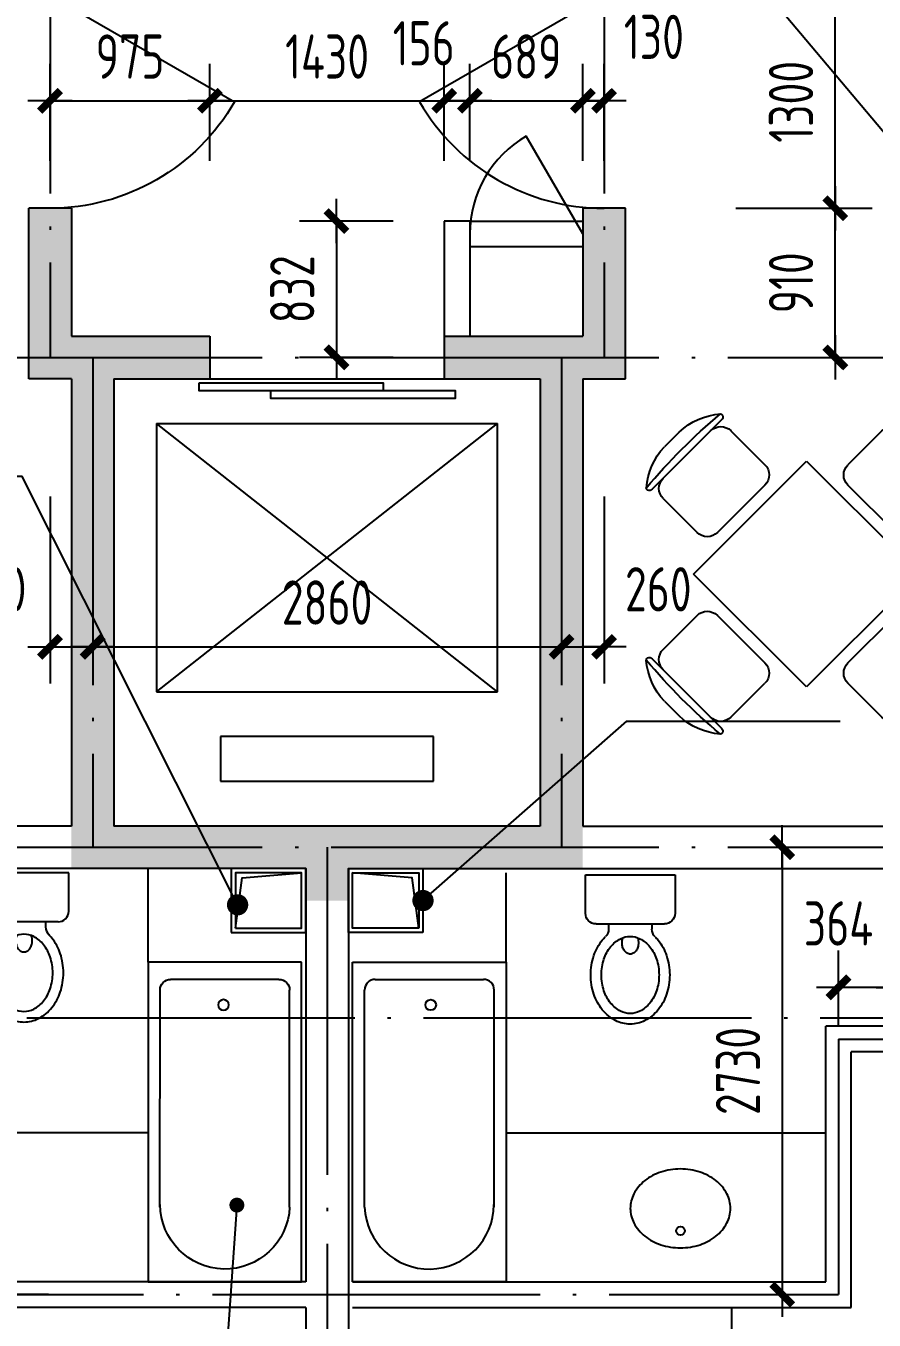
# Model space of a CAD drawing. Extents: x -726032 to 135930, y -151624 to 587044.
# Drawn here: x -702291 to -697117, y 555977 to 563876 of the extents above; entities that cross this region are included whole.
import ezdxf
from ezdxf.enums import TextEntityAlignment as Align

# ---------------------------------------------------------------- set-up
doc = ezdxf.new("R2010")
doc.units = 0
doc.header["$LTSCALE"] = 1000
doc.header["$MEASUREMENT"] = 0
doc.linetypes.add('DOTE', pattern=[2.42, 2, -0.2, 0.02, -0.2])
doc.layers.get('0').update_dxf_attribs({"linetype": 'CONTINUOUS'})
doc.layers.get('DEFPOINTS').update_dxf_attribs({"color": 1, "linetype": 'CONTINUOUS'})
for name, color, linetype in [('COLUMN', 170, 'CONTINUOUS'), ('DOTE', 8, 'DOTE'), ('GROUND', 45, 'CONTINUOUS'), ('LVTRY', 6, 'CONTINUOUS'), ('PUB_DIM', 245, 'CONTINUOUS'), ('STAIR', 42, 'CONTINUOUS'), ('WALL', 255, 'CONTINUOUS'), ('WINDOW', 155, 'CONTINUOUS'), ('WINDOW_TEXT', 7, 'CONTINUOUS'), ('家具', 252, 'CONTINUOUS'), ('引线', 213, 'CONTINUOUS')]:
    doc.layers.add(name, color=color, linetype=linetype)
doc.styles.add('DIM_FONT', font='isocp.shx', dxfattribs={"width": 0.8})
doc.styles.add('SIMPLEX', font='SIMPLEX.SHX')
doc.dimstyles.new('AXIS', dxfattribs={"dimtxt": 300, "dimasz": 1, "dimexe": 250, "dimexo": 300, "dimgap": 150, "dimtad": 1, "dimdec": 0, "dimzin": 0, "dimdsep": 46, "dimtxsty": 'DIM_FONT', "dimcen": 0.09, "dimse1": 1, "dimse2": 1, "dimclrt": 142, "dimadec": 0, "dimazin": 0, "dimtfac": 1, "dimtdec": 0, "dimtix": 1, "dimtmove": 2, "dimatfit": 3, "dimfxl": 1, "dimtolj": 1, "dimtzin": 0, "dimarcsym": 0})
doc.dimstyles.new('DIMA', dxfattribs={"dimtxt": 300, "dimasz": 1, "dimexe": 250, "dimexo": 300, "dimgap": 150, "dimtad": 1, "dimdec": 0, "dimzin": 0, "dimdsep": 46, "dimtxsty": 'DIM_FONT', "dimcen": 0.09, "dimse1": 1, "dimclrt": 142, "dimadec": 0, "dimazin": 0, "dimtfac": 1, "dimtdec": 0, "dimtix": 1, "dimtmove": 2, "dimatfit": 3, "dimfxl": 1, "dimtolj": 1, "dimtzin": 0, "dimarcsym": 0})
doc.dimstyles.new('DIMB', dxfattribs={"dimtxt": 300, "dimasz": 1, "dimexe": 250, "dimexo": 300, "dimgap": 150, "dimtad": 1, "dimdec": 0, "dimzin": 0, "dimdsep": 46, "dimtxsty": 'DIM_FONT', "dimcen": 0.09, "dimse2": 1, "dimclrt": 142, "dimadec": 0, "dimazin": 0, "dimtfac": 1, "dimtdec": 0, "dimtix": 1, "dimtmove": 2, "dimatfit": 3, "dimfxl": 1, "dimtolj": 1, "dimtzin": 0, "dimarcsym": 0})
doc.dimstyles.new('DIMN', dxfattribs={"dimtxt": 300, "dimasz": 1, "dimexe": 250, "dimexo": 300, "dimgap": 150, "dimtad": 1, "dimdec": 0, "dimzin": 0, "dimdsep": 46, "dimtxsty": 'DIM_FONT', "dimcen": 0.09, "dimclrt": 142, "dimadec": 0, "dimazin": 0, "dimtfac": 1, "dimtdec": 0, "dimtix": 1, "dimtmove": 2, "dimatfit": 3, "dimfxl": 1, "dimtolj": 1, "dimtzin": 0, "dimarcsym": 0})

# ---------------------------------------------------------------- blocks, each defined once
blk = doc.blocks.new('_DIMX')
blk.add_line((-150, 0), (150, 0))
at = {"const_width": 50}
blk.add_lwpolyline([(-70, -70), (70, 70)], dxfattribs=at)
blk = doc.blocks.new('*D1704')
at = {"layer": 'DEFPOINTS', "color": 0, "transparency": 16777216}
for p in [(-697333.9, 558007.6), (-697333.9, 557496.7), (-696969.9, 557496.7)]:
    blk.add_point(p, dxfattribs=at)
at = {"layer": 'PUB_DIM', "color": 0, "lineweight": -2, "transparency": 16777216}
for p, q in [((-697333.9, 557766.7), (-697333.9, 558232.6)), ((-696970.8, 558007.6), (-697333, 558007.6))]:
    blk.add_line(p, q, dxfattribs=at)
at = {"layer": 'PUB_DIM', "color": 0, "lineweight": -2, "transparency": 16777216, "xscale": 0.9, "yscale": 0.9, "zscale": 0.9, "rotation": 180}
blk.add_blockref('_DIMX', (-697333.9, 558007.6), dxfattribs=at)
at = {"layer": 'PUB_DIM', "color": 0, "lineweight": -2, "transparency": 16777216, "xscale": 0.9, "yscale": 0.9, "zscale": 0.9}
blk.add_blockref('_DIMX', (-696969.9, 558007.6), dxfattribs=at)
at = {"layer": 'PUB_DIM', "color": 142, "transparency": 16777216, "insert": (-697333.9, 558397.6), "char_height": 270, "attachment_point": 5, "style": 'DIM_FONT'}
blk.add_mtext('\\A1;364', dxfattribs=at)
blk = doc.blocks.new('_LV5')
for p, q in [((210.1, 0), (-210.1, 0)), ((-210.1, 0), (-210.1, -180)), ((210.1, -180), (210.1, 0)), ((160.1, -230), (-160.1, -230)), ((-101.4, -230), (-101.4, -254.3)), ((101.4, -230), (101.4, -254.1))]:
    blk.add_line(p, q)
blk.add_lwpolyline([(-135.1, -469.4, 0.080312), (-123, -544.2, 0.089014), (-91.8, -601.5, 0.104918), (-45.6, -639.3, 0.119812), (0.1, -650.4, 0.119812), (45.8, -639.3, 0.104918), (92, -601.5, 0.089014), (123.2, -544.2, 0.080312), (135.3, -469.4, 0.080312), (123.2, -394.6, 0.089014), (92, -337.3, 0.104918), (45.8, -299.5, 0.119812), (0.1, -288.4, 0.119812), (-45.6, -299.5, 0.104918), (-91.8, -337.3, 0.089014), (-123, -394.6, 0.080312)], format="xyb", close=True)
for points in [[(-38.7, -318.5, 0.073567), (-35.6, -339.5, 0.084454), (-27.4, -356, 0.10642), (-14.1, -367.8, 0.129709), (0, -371.5, 0.129709), (14.1, -367.8, 0.10642), (27.4, -356, 0.084454), (35.6, -339.5, 0.073567), (38.7, -318.5, 0.073567), (35.6, -297.5, 0.014016), (34.7, -294.6, 0.10642)], [(-34.7, -294.7, 0.013578), (-35.6, -297.5, 0.073567), (-38.7, -318.5, 0.073567)]]:
    blk.add_lwpolyline(points, format="xyb")
for centre, radius, start, end in [((-160.1, -180), 50, 180, 270), ((160.1, -180), 50, 270, 0), ((20.4, -427.3), 193.8, 134.81437, 141.28635), ((-151.4, -254.3), 50, 314.81437, 0), ((151.4, -254.1), 50, 180, 225.25549), ((-20.2, -427.3), 193.8, 38.71365, 45.25549), ((52.2, -452.8), 234.6, 141.28635, 161.63333), ((-52, -452.8), 234.6, 18.36667, 38.71365), ((102.3, -469.4), 287.4, 161.63333, 180), ((-102.1, -469.4), 287.4, 0, 18.36667), ((102.3, -469.4), 287.4, 180, 198.36667), ((-102.1, -469.4), 287.4, 341.63333, 0), ((52.2, -486), 234.6, 198.36667, 218.71365), ((-52, -486), 234.6, 321.28635, 341.63333), ((20.4, -511.6), 193.8, 218.71365, 242.67141), ((-20.2, -511.6), 193.8, 297.32859, 321.28635), ((0.1, -550.8), 149.6, 242.67141, 270), ((0.1, -550.8), 149.6, 270, 297.32859)]:
    blk.add_arc(centre, radius, start, end)
blk = doc.blocks.new('*D1706')
at = {"layer": 'DEFPOINTS', "color": 0, "transparency": 16777216}
for p in [(-701883.9, 558862.4), (-702750.9, 556132.4), (-701883.9, 556132.4)]:
    blk.add_point(p, dxfattribs=at)
at = {"layer": 'PUB_DIM', "color": 0, "lineweight": -2, "transparency": 16777216}
for p, q in [((-702750.9, 558861.5), (-702750.9, 556133.3)), ((-702153.9, 556132.4), (-702975.9, 556132.4))]:
    blk.add_line(p, q, dxfattribs=at)
at = {"layer": 'PUB_DIM', "color": 0, "lineweight": -2, "transparency": 16777216, "xscale": 0.9, "yscale": 0.9, "zscale": 0.9}
for p, rotation in [((-702750.9, 558862.4), 90), ((-702750.9, 556132.4), 270)]:
    blk.add_blockref('_DIMX', p, dxfattribs=dict(at, rotation=rotation))
at = {"layer": 'PUB_DIM', "color": 142, "transparency": 16777216, "insert": (-703020.9, 557497.4), "char_height": 270, "attachment_point": 5, "rotation": 90, "style": 'DIM_FONT'}
blk.add_mtext('\\A1;2730', dxfattribs=at)
blk = doc.blocks.new('*D1709')
at = {"layer": 'DEFPOINTS', "color": 0, "transparency": 16777216}
for p in [(-698543.9, 558862.4), (-698543.9, 556132.4), (-697676.9, 556132.4)]:
    blk.add_point(p, dxfattribs=at)
at = {"layer": 'PUB_DIM', "color": 0, "lineweight": -2, "transparency": 16777216}
for p, q in [((-697676.9, 558861.5), (-697676.9, 556133.3)), ((-698273.9, 556132.4), (-697451.9, 556132.4))]:
    blk.add_line(p, q, dxfattribs=at)
at = {"layer": 'PUB_DIM', "color": 0, "lineweight": -2, "transparency": 16777216, "xscale": 0.9, "yscale": 0.9, "zscale": 0.9}
for p, rotation in [((-697676.9, 558862.4), 90), ((-697676.9, 556132.4), 270)]:
    blk.add_blockref('_DIMX', p, dxfattribs=dict(at, rotation=rotation))
at = {"layer": 'PUB_DIM', "color": 142, "transparency": 16777216, "insert": (-697946.9, 557497.4), "char_height": 270, "attachment_point": 5, "rotation": 90, "style": 'DIM_FONT'}
blk.add_mtext('\\A1;2730', dxfattribs=at)
blk = doc.blocks.new('_LV29')
for p, q in [((-360, 0), (360, 0)), ((-360, -1500), (-360, 0)), ((360, 0), (360, -1500)), ((-254.1, -80), (254.1, -80)), ((-304.2, -1149.3), (-304.1, -130)), ((304.2, -1149.3), (304.1, -130)), ((360, -1500), (-360, -1500))]:
    blk.add_line(p, q)
blk.add_circle((6.2, -200), 25)
for centre, radius, start, end in [((-254.1, -130), 50, 90, 179.99558), ((254.1, -130), 50, 0.00442, 90), ((-0.7, -1136.2), 303.8, 182.45444, 359.74723)]:
    blk.add_arc(centre, radius, start, end)
blk = doc.blocks.new('_LV4')
blk.add_lwpolyline([(0, -520, 0.078966), (92.3, -505.3, 0.088152), (166.2, -465.8, 0.105269), (218.1, -403.4, 0.121685), (235, -335, 0.121685), (218.1, -266.6, 0.105269), (166.2, -204.2, 0.088152), (92.3, -164.7, 0.078966), (0, -150, 0.078966), (-92.3, -164.7, 0.088152), (-166.2, -204.2, 0.105269), (-218.1, -266.6, 0.121685), (-235, -335, 0.121685), (-218.1, -403.4, 0.105269), (-166.2, -465.8, 0.088152), (-92.3, -505.3, 0.078966)], format="xyb", close=True)
blk.add_circle((0, -230), 20)
blk = doc.blocks.new('*D1464')
at = {"layer": 'DEFPOINTS', "color": 0, "transparency": 16777216}
for p in [(-701168.9, 563418.8), (-702143.9, 562782.3), (-701168.9, 562782.3)]:
    blk.add_point(p, dxfattribs=at)
at = {"layer": 'PUB_DIM', "color": 0, "lineweight": -2, "transparency": 16777216}
for p, q in [((-702143.9, 563052.3), (-702143.9, 563643.8)), ((-701168.9, 563052.3), (-701168.9, 563643.8)), ((-702143, 563418.8), (-701169.8, 563418.8))]:
    blk.add_line(p, q, dxfattribs=at)
at = {"layer": 'PUB_DIM', "color": 0, "lineweight": -2, "transparency": 16777216, "xscale": 0.9, "yscale": 0.9, "zscale": 0.9, "rotation": 180}
blk.add_blockref('_DIMX', (-702143.9, 563418.8), dxfattribs=at)
at = {"layer": 'PUB_DIM', "color": 0, "lineweight": -2, "transparency": 16777216, "xscale": 0.9, "yscale": 0.9, "zscale": 0.9}
blk.add_blockref('_DIMX', (-701168.9, 563418.8), dxfattribs=at)
at = {"layer": 'PUB_DIM', "color": 142, "transparency": 16777216, "insert": (-701656.4, 563688.8), "char_height": 270, "attachment_point": 5, "style": 'DIM_FONT'}
blk.add_mtext('\\A1;975', dxfattribs=at)
blk = doc.blocks.new('_DBLK')
blk.add_line((-0.5, 0), (0, -0.866))
blk.add_arc((-0.5, 0), 1, 300, 0)
at = {"layer": 'WINDOW_TEXT', "style": 'SIMPLEX', "flags": 9}
blk.add_attdef('A', text='', height=1, dxfattribs=at).set_placement((0, 1.5), align=Align.MIDDLE)
blk = doc.blocks.new('*D1465')
at = {"layer": 'DEFPOINTS', "color": 0, "transparency": 16777216}
for p in [(-702143.9, 561273.9), (-701883.9, 561273.9), (-701883.9, 560086.3)]:
    blk.add_point(p, dxfattribs=at)
at = {"layer": 'PUB_DIM', "color": 0, "lineweight": -2, "transparency": 16777216}
for p, q in [((-702143.9, 561003.9), (-702143.9, 559861.3)), ((-702144.8, 560086.3), (-702145.7, 560086.3)), ((-702143.9, 560086.3), (-701883.9, 560086.3)), ((-701883, 560086.3), (-701882.1, 560086.3))]:
    blk.add_line(p, q, dxfattribs=at)
at = {"layer": 'PUB_DIM', "color": 0, "lineweight": -2, "transparency": 16777216, "xscale": 0.9, "yscale": 0.9, "zscale": 0.9}
blk.add_blockref('_DIMX', (-702143.9, 560086.3), dxfattribs=at)
at = {"layer": 'PUB_DIM', "color": 0, "lineweight": -2, "transparency": 16777216, "xscale": 0.9, "yscale": 0.9, "zscale": 0.9, "rotation": 180}
blk.add_blockref('_DIMX', (-701883.9, 560086.3), dxfattribs=at)
at = {"layer": 'PUB_DIM', "color": 142, "transparency": 16777216, "insert": (-702491, 560437.3), "char_height": 270, "attachment_point": 5, "style": 'DIM_FONT'}
blk.add_mtext('\\A1;260', dxfattribs=at)
blk = doc.blocks.new('*D2720')
at = {"layer": 'DEFPOINTS', "color": 0, "transparency": 16777216}
for p in [(-698763.9, 563418.8), (-698893.9, 562782.3), (-698763.9, 562782.3)]:
    blk.add_point(p, dxfattribs=at)
at = {"layer": 'PUB_DIM', "color": 0, "lineweight": -2, "transparency": 16777216}
for p, q in [((-698763.9, 563052.3), (-698763.9, 563643.8)), ((-698894.8, 563418.8), (-698895.7, 563418.8)), ((-698893.9, 563418.8), (-698763.9, 563418.8)), ((-698763, 563418.8), (-698762.1, 563418.8))]:
    blk.add_line(p, q, dxfattribs=at)
at = {"layer": 'PUB_DIM', "color": 0, "lineweight": -2, "transparency": 16777216, "xscale": 0.9, "yscale": 0.9, "zscale": 0.9}
blk.add_blockref('_DIMX', (-698893.9, 563418.8), dxfattribs=at)
at = {"layer": 'PUB_DIM', "color": 0, "lineweight": -2, "transparency": 16777216, "xscale": 0.9, "yscale": 0.9, "zscale": 0.9, "rotation": 180}
blk.add_blockref('_DIMX', (-698763.9, 563418.8), dxfattribs=at)
at = {"layer": 'PUB_DIM', "color": 142, "transparency": 16777216, "insert": (-698460.1, 563808.8), "char_height": 270, "attachment_point": 5, "style": 'DIM_FONT'}
blk.add_mtext('\\A1;130', dxfattribs=at)
blk = doc.blocks.new('*D1506')
at = {"layer": 'DEFPOINTS', "color": 0, "transparency": 16777216}
for p in [(-699582.9, 563418.8), (-699738.9, 562782.3), (-699582.9, 562782.3)]:
    blk.add_point(p, dxfattribs=at)
at = {"layer": 'PUB_DIM', "color": 0, "lineweight": -2, "transparency": 16777216}
for p, q in [((-699738.9, 563052.3), (-699738.9, 563643.8)), ((-699582.9, 563052.3), (-699582.9, 563643.8)), ((-699739.8, 563418.8), (-699740.7, 563418.8)), ((-699738.9, 563418.8), (-699582.9, 563418.8)), ((-699582, 563418.8), (-699581.1, 563418.8))]:
    blk.add_line(p, q, dxfattribs=at)
at = {"layer": 'PUB_DIM', "color": 0, "lineweight": -2, "transparency": 16777216, "xscale": 0.9, "yscale": 0.9, "zscale": 0.9}
blk.add_blockref('_DIMX', (-699738.9, 563418.8), dxfattribs=at)
at = {"layer": 'PUB_DIM', "color": 0, "lineweight": -2, "transparency": 16777216, "xscale": 0.9, "yscale": 0.9, "zscale": 0.9, "rotation": 180}
blk.add_blockref('_DIMX', (-699582.9, 563418.8), dxfattribs=at)
at = {"layer": 'PUB_DIM', "color": 142, "transparency": 16777216, "insert": (-699864.3, 563769.8), "char_height": 270, "attachment_point": 5, "style": 'DIM_FONT'}
blk.add_mtext('\\A1;156', dxfattribs=at)
blk = doc.blocks.new('*D1507')
at = {"layer": 'DEFPOINTS', "color": 0, "transparency": 16777216}
for p in [(-699738.9, 563418.8), (-701168.9, 562782.3), (-699738.9, 562782.3)]:
    blk.add_point(p, dxfattribs=at)
at = {"layer": 'PUB_DIM', "color": 0, "lineweight": -2, "transparency": 16777216}
for p, q in [((-701168.9, 563052.3), (-701168.9, 563643.8)), ((-699738.9, 563052.3), (-699738.9, 563643.8)), ((-701168, 563418.8), (-699739.8, 563418.8))]:
    blk.add_line(p, q, dxfattribs=at)
at = {"layer": 'PUB_DIM', "color": 0, "lineweight": -2, "transparency": 16777216, "xscale": 0.9, "yscale": 0.9, "zscale": 0.9, "rotation": 180}
blk.add_blockref('_DIMX', (-701168.9, 563418.8), dxfattribs=at)
at = {"layer": 'PUB_DIM', "color": 0, "lineweight": -2, "transparency": 16777216, "xscale": 0.9, "yscale": 0.9, "zscale": 0.9}
blk.add_blockref('_DIMX', (-699738.9, 563418.8), dxfattribs=at)
at = {"layer": 'PUB_DIM', "color": 142, "transparency": 16777216, "insert": (-700453.9, 563688.8), "char_height": 270, "attachment_point": 5, "style": 'DIM_FONT'}
blk.add_mtext('\\A1;1430', dxfattribs=at)
blk = doc.blocks.new('*D1508')
at = {"layer": 'DEFPOINTS', "color": 0, "transparency": 16777216}
for p in [(-698893.9, 563418.8), (-699582.9, 562782.3), (-698893.9, 562782.3)]:
    blk.add_point(p, dxfattribs=at)
at = {"layer": 'PUB_DIM', "color": 0, "lineweight": -2, "transparency": 16777216}
for p, q in [((-699582.9, 563052.3), (-699582.9, 563643.8)), ((-698893.9, 563052.3), (-698893.9, 563643.8)), ((-699582, 563418.8), (-698894.8, 563418.8))]:
    blk.add_line(p, q, dxfattribs=at)
at = {"layer": 'PUB_DIM', "color": 0, "lineweight": -2, "transparency": 16777216, "xscale": 0.9, "yscale": 0.9, "zscale": 0.9, "rotation": 180}
blk.add_blockref('_DIMX', (-699582.9, 563418.8), dxfattribs=at)
at = {"layer": 'PUB_DIM', "color": 0, "lineweight": -2, "transparency": 16777216, "xscale": 0.9, "yscale": 0.9, "zscale": 0.9}
blk.add_blockref('_DIMX', (-698893.9, 563418.8), dxfattribs=at)
at = {"layer": 'PUB_DIM', "color": 142, "transparency": 16777216, "insert": (-699238.4, 563688.8), "char_height": 270, "attachment_point": 5, "style": 'DIM_FONT'}
blk.add_mtext('\\A1;689', dxfattribs=at)
blk = doc.blocks.new('_LIFTD')
for points in [[(-0.5476, -0.6024), (-0.5476, -0.7742), (0.2411, -0.7742), (0.2411, -0.6024), (-0.5476, -0.6024)], [(-0.2411, -0.7836), (-0.2411, -0.9554), (0.5476, -0.9554), (0.5476, -0.7836), (-0.2411, -0.7836)]]:
    blk.add_lwpolyline(points)
blk = doc.blocks.new('M_A1SFU')
blk.add_line((-0.5, 0), (0, -0.866))
blk.add_arc((-0.5, 0), 1, 300, 0)
blk = doc.blocks.new('*D1511')
at = {"layer": 'DEFPOINTS', "color": 0, "transparency": 16777216}
for p in [(-699780.3, 562684.4), (-700396.2, 561852.4), (-699780.3, 561852.4)]:
    blk.add_point(p, dxfattribs=at)
at = {"layer": 'PUB_DIM', "color": 0, "lineweight": -2, "transparency": 16777216}
for p, q in [((-700050.3, 562684.4), (-700621.2, 562684.4)), ((-700396.2, 562683.5), (-700396.2, 561853.3)), ((-700050.3, 561852.4), (-700621.2, 561852.4))]:
    blk.add_line(p, q, dxfattribs=at)
at = {"layer": 'PUB_DIM', "color": 0, "lineweight": -2, "transparency": 16777216, "xscale": 0.9, "yscale": 0.9, "zscale": 0.9}
for p, rotation in [((-700396.2, 562684.4), 90), ((-700396.2, 561852.4), 270)]:
    blk.add_blockref('_DIMX', p, dxfattribs=dict(at, rotation=rotation))
at = {"layer": 'PUB_DIM', "color": 142, "transparency": 16777216, "insert": (-700666.3, 562268.4), "char_height": 270, "attachment_point": 5, "rotation": 90, "style": 'DIM_FONT'}
blk.add_mtext('\\A1;832', dxfattribs=at)
blk = doc.blocks.new('*D2726')
at = {"layer": 'DEFPOINTS', "color": 0, "transparency": 16777216}
for p in [(-698230.2, 564062.4), (-697353.5, 564062.4), (-698230.2, 562762.4)]:
    blk.add_point(p, dxfattribs=at)
at = {"layer": 'PUB_DIM', "color": 0, "lineweight": -2, "transparency": 16777216}
for p, q in [((-697960.2, 564062.4), (-697128.5, 564062.4)), ((-697353.5, 562763.3), (-697353.5, 564061.5))]:
    blk.add_line(p, q, dxfattribs=at)
at = {"layer": 'PUB_DIM', "color": 0, "lineweight": -2, "transparency": 16777216, "xscale": 0.9, "yscale": 0.9, "zscale": 0.9}
for p, rotation in [((-697353.5, 564062.4), 90), ((-697353.5, 562762.4), 270)]:
    blk.add_blockref('_DIMX', p, dxfattribs=dict(at, rotation=rotation))
at = {"layer": 'PUB_DIM', "color": 142, "transparency": 16777216, "insert": (-697623.5, 563412.4), "char_height": 270, "attachment_point": 5, "rotation": 90, "style": 'DIM_FONT'}
blk.add_mtext('\\A1;1300', dxfattribs=at)
blk = doc.blocks.new('M_C31TFZ')
for p, q in [((-728.8, 395.1), (-403.6, 720.3)), ((-359.4, 669.1), (-200.3, 510)), ((348.5, 669.3), (189.4, 510.2)), ((392.7, 720.5), (717.9, 395.3)), ((-672, 593.4), (-601.9, 663.5)), ((591, 663.6), (661.1, 593.5)), ((-5.3, 527.4), (-535.7, -3)), ((525, -3), (-5.3, 527.4)), ((-423, 191.8), (-200.3, 414.5)), ((189.4, 414.7), (412.1, 192)), ((-677.6, 350.9), (-518.5, 191.8)), ((666.7, 351.1), (507.6, 192)), ((-535.7, -3), (-5.3, -533.3)), ((-5.3, -533.3), (525, -3)), ((-677.4, -357), (-518.3, -197.9)), ((-200.1, -420.6), (-422.8, -197.9)), ((412.3, -197.7), (189.6, -420.4)), ((666.9, -356.8), (507.8, -197.7)), ((-403.4, -726.5), (-728.6, -401.2)), ((718.1, -401), (392.9, -726.3)), ((-359.2, -675.2), (-200.1, -516.1)), ((348.7, -675), (189.6, -515.9)), ((-601.7, -669.6), (-671.8, -599.5)), ((661.3, -599.3), (591.2, -669.4))]:
    blk.add_line(p, q)
for centre, radius, start, end in [((1327.3, -1335.8), 2712.7, 129.8023, 140.1977), ((-385.7, 433.5), 315.6, 94.27346, 133.23486), ((-408.5, 738.3), 10, 22.33001, 94.27346), ((-417.7, 734.5), 20, 315, 22.33001), ((406.8, 734.7), 20, 157.66999, 225), ((397.6, 738.5), 10, 85.72654, 157.66999), ((-1338.2, -1335.6), 2712.7, 39.8023, 50.1977), ((374.8, 433.7), 315.6, 46.76514, 85.72654), ((-407.1, 621.3), 67.5, 45, 135), ((396.2, 621.5), 67.5, 45, 135), ((-442, 377.2), 315.6, 136.76514, 175.72654), ((431.2, 377.4), 315.6, 4.27346, 43.23486), ((-248, 462.2), 67.5, 315, 45), ((237.1, 462.4), 67.5, 135, 225), ((-629.8, 398.6), 67.5, 135, 225), ((619, 398.8), 67.5, 315, 45), ((-746.8, 399.9), 10, 175.72654, 247.66999), ((-743, 409.2), 20, 247.66999, 315), ((732.1, 409.4), 20, 225, 292.33001), ((735.9, 400.1), 10, 292.33001, 4.27346), ((-470.7, 239.5), 67.5, 225, 315), ((459.9, 239.7), 67.5, 225, 315), ((-470.5, -245.6), 67.5, 45, 135), ((460.1, -245.4), 67.5, 45, 135), ((-629.6, -404.7), 67.5, 135, 225), ((619.2, -404.5), 67.5, 315, 45), ((-746.6, -406.1), 10, 112.33001, 184.27346), ((-441.8, -383.3), 315.6, 184.27346, 223.23486), ((1327.5, 1329.7), 2712.7, 219.8023, 230.1977), ((-742.8, -415.3), 20, 45, 112.33001), ((-247.8, -468.4), 67.5, 315, 45), ((237.3, -468.2), 67.5, 135, 225), ((-1338, 1329.9), 2712.7, 309.8023, 320.1977), ((431.3, -383.1), 315.6, 316.76514, 355.72654), ((732.3, -415.1), 20, 67.66999, 135), ((736.1, -405.9), 10, 355.72654, 67.66999), ((-385.5, -439.7), 315.6, 226.76514, 265.72654), ((-406.9, -627.5), 67.5, 225, 315), ((-417.5, -740.6), 20, 337.66999, 45), ((396.4, -627.3), 67.5, 225, 315), ((407, -740.4), 20, 135, 202.33001), ((375, -439.5), 315.6, 274.27346, 313.23486), ((-408.3, -744.4), 10, 265.72654, 337.66999), ((397.8, -744.2), 10, 202.33001, 274.27346)]:
    blk.add_arc(centre, radius, start, end)
at = {"width": 0.8, "flags": 9}
for tag in ['XSIZE', 'YSIZE']:
    blk.add_attdef(tag, (0, 0), '', height=0.5, dxfattribs=at)
blk = doc.blocks.new('*D2727')
at = {"layer": 'DEFPOINTS', "color": 0, "transparency": 16777216}
for p in [(-698230.2, 562762.4), (-697353.5, 562762.4), (-698230.2, 561852.4)]:
    blk.add_point(p, dxfattribs=at)
at = {"layer": 'PUB_DIM', "color": 0, "lineweight": -2, "transparency": 16777216}
for p, q in [((-697960.2, 562762.4), (-697128.5, 562762.4)), ((-697353.5, 561853.3), (-697353.5, 562761.5))]:
    blk.add_line(p, q, dxfattribs=at)
at = {"layer": 'PUB_DIM', "color": 0, "lineweight": -2, "transparency": 16777216, "xscale": 0.9, "yscale": 0.9, "zscale": 0.9}
for p, rotation in [((-697353.5, 562762.4), 90), ((-697353.5, 561852.4), 270)]:
    blk.add_blockref('_DIMX', p, dxfattribs=dict(at, rotation=rotation))
at = {"layer": 'PUB_DIM', "color": 142, "transparency": 16777216, "insert": (-697623.5, 562307.4), "char_height": 270, "attachment_point": 5, "rotation": 90, "style": 'DIM_FONT'}
blk.add_mtext('\\A1;910', dxfattribs=at)
blk = doc.blocks.new('*D3915')
at = {"layer": 'DEFPOINTS', "color": 0, "transparency": 16777216}
for p in [(-701883.9, 561273.9), (-699023.9, 561273.9), (-699023.9, 560086.3)]:
    blk.add_point(p, dxfattribs=at)
at = {"layer": 'PUB_DIM', "color": 0, "lineweight": -2, "transparency": 16777216}
blk.add_line((-701883, 560086.3), (-699024.8, 560086.3), dxfattribs=at)
at = {"layer": 'PUB_DIM', "color": 0, "lineweight": -2, "transparency": 16777216, "xscale": 0.9, "yscale": 0.9, "zscale": 0.9, "rotation": 180}
blk.add_blockref('_DIMX', (-701883.9, 560086.3), dxfattribs=at)
at = {"layer": 'PUB_DIM', "color": 0, "lineweight": -2, "transparency": 16777216, "xscale": 0.9, "yscale": 0.9, "zscale": 0.9}
blk.add_blockref('_DIMX', (-699023.9, 560086.3), dxfattribs=at)
at = {"layer": 'PUB_DIM', "color": 142, "transparency": 16777216, "insert": (-700453.9, 560356.3), "char_height": 270, "attachment_point": 5, "style": 'DIM_FONT'}
blk.add_mtext('\\A1;2860', dxfattribs=at)
blk = doc.blocks.new('*D3916')
at = {"layer": 'DEFPOINTS', "color": 0, "transparency": 16777216}
for p in [(-699023.9, 561273.9), (-698763.9, 561273.9), (-698763.9, 560086.3)]:
    blk.add_point(p, dxfattribs=at)
at = {"layer": 'PUB_DIM', "color": 0, "lineweight": -2, "transparency": 16777216}
for p, q in [((-698763.9, 561003.9), (-698763.9, 559861.3)), ((-699024.8, 560086.3), (-699025.7, 560086.3)), ((-699023.9, 560086.3), (-698763.9, 560086.3)), ((-698763, 560086.3), (-698762.1, 560086.3))]:
    blk.add_line(p, q, dxfattribs=at)
at = {"layer": 'PUB_DIM', "color": 0, "lineweight": -2, "transparency": 16777216, "xscale": 0.9, "yscale": 0.9, "zscale": 0.9}
blk.add_blockref('_DIMX', (-699023.9, 560086.3), dxfattribs=at)
at = {"layer": 'PUB_DIM', "color": 0, "lineweight": -2, "transparency": 16777216, "xscale": 0.9, "yscale": 0.9, "zscale": 0.9, "rotation": 180}
blk.add_blockref('_DIMX', (-698763.9, 560086.3), dxfattribs=at)
at = {"layer": 'PUB_DIM', "color": 142, "transparency": 16777216, "insert": (-698433.2, 560437.3), "char_height": 270, "attachment_point": 5, "style": 'DIM_FONT'}
blk.add_mtext('\\A1;260', dxfattribs=at)

msp = doc.modelspace()

# ---------------------------------------------------------------- linework, layer by layer
at = {"layer": 'COLUMN'}
for points in [[(-702273.9, 562762.4), (-702273.9, 561722.4), (-702013.9, 562762.4), (-702013.9, 561722.4)], [(-698893.9, 561982.4), (-698633.9, 561722.4), (-698893.9, 562762.4), (-698633.9, 562762.4)], [(-702013.9, 561982.4), (-701753.9, 561722.4), (-701168.9, 561982.4), (-701168.9, 561722.4)], [(-702013.9, 561982.4), (-702013.9, 558732.4), (-701753.9, 561722.4), (-701753.9, 558732.4)], [(-699738.9, 561982.4), (-699738.9, 561722.4), (-698893.9, 561982.4), (-698633.9, 561722.4)], [(-699153.9, 561722.4), (-699153.9, 558732.4), (-698893.9, 561722.4), (-698893.9, 558732.4)], [(-701753.9, 558992.4), (-701753.9, 558732.4), (-699153.9, 558992.4), (-699153.9, 558732.4)], [(-700583.9, 558732.4), (-700583.9, 558537.4), (-700323.9, 558732.4), (-700323.9, 558537.4)]]:
    msp.add_solid(points, dxfattribs=at)
at = {"layer": 'DOTE'}
for p, q in [((-702143.9, 576952), (-702143.9, 561852.4)), ((-698763.9, 576952), (-698763.9, 561852.4)), ((-712529.2, 561852.4), (-642897.4, 561852.4)), ((-701883.9, 561852.4), (-701883.9, 558862.4)), ((-699023.9, 561852.4), (-699023.9, 558862.4)), ((-712529.2, 558862.4), (-642897.4, 558862.4)), ((-700453.9, 558862.4), (-700453.9, 546480.4)), ((-711965.6, 557822.4), (-642897.4, 557822.4)), ((-697333.9, 557692.4), (-697333.9, 556132.4)), ((-697333.9, 557692.4), (-695773.9, 557692.4)), ((-703573.9, 556132.4), (-697333.9, 556132.4))]:
    msp.add_line(p, q, dxfattribs=at)
at = {"layer": 'GROUND'}
for p, q in [((-699582.9, 562684.4), (-698893.9, 562684.4)), ((-699582.9, 562528.4), (-698893.9, 562528.4))]:
    msp.add_line(p, q, dxfattribs=at)
at = {"layer": 'LVTRY'}
for p, q in [((-701545.9, 558160.4), (-701545.9, 558732.4)), ((-699361.9, 558160.4), (-699361.9, 558706.4)), ((-701541.5, 557120.4), (-703495.9, 557120.4)), ((-699361.9, 557120.4), (-697411.9, 557120.4))]:
    msp.add_line(p, q, dxfattribs=at)
for points in [[(-701038.9, 558342.4), (-700583.9, 558342.4), (-700583.9, 558732.4), (-701038.9, 558732.4)], [(-699868.9, 558342.4), (-700323.9, 558342.4), (-700323.9, 558732.4), (-699868.9, 558732.4)], [(-701012.9, 558368.4), (-700609.9, 558368.4), (-700609.9, 558706.4), (-701012.9, 558706.4)], [(-699894.9, 558368.4), (-700297.9, 558368.4), (-700297.9, 558706.4), (-699894.9, 558706.4)]]:
    msp.add_lwpolyline(points, close=True, dxfattribs=at)
for points in [[(-701012.9, 558368.4), (-700972.8, 558676.1), (-700609.9, 558706.4)], [(-699894.9, 558368.4), (-699934.9, 558676.1), (-700297.9, 558706.4)]]:
    msp.add_lwpolyline(points, dxfattribs=at)
at = {"layer": 'STAIR'}
for p, q in [((-701168.9, 561722.4), (-699738.9, 561722.4)), ((-699413.9, 559811.4), (-701493.9, 561449.4)), ((-701493.9, 559811.4), (-699413.9, 561449.4)), ((-701493.9, 561449.4), (-699413.9, 561449.4)), ((-701493.9, 561449.4), (-701493.9, 559811.4)), ((-699413.9, 559811.4), (-699413.9, 561449.4)), ((-701493.9, 559811.4), (-699413.9, 559811.4)), ((-701103.9, 559538.4), (-701103.9, 559265.4)), ((-699803.9, 559538.4), (-701103.9, 559538.4)), ((-699803.9, 559265.4), (-699803.9, 559538.4)), ((-701103.9, 559265.4), (-699803.9, 559265.4))]:
    msp.add_line(p, q, dxfattribs=at)
at = {"layer": 'WALL'}
for p, q in [((-702013.9, 562762.4), (-702273.9, 562762.4)), ((-702273.9, 561722.4), (-702273.9, 562762.4)), ((-702013.9, 562762.4), (-702013.9, 561982.4)), ((-698633.9, 562762.4), (-698893.9, 562762.4)), ((-698893.9, 562762.4), (-698893.9, 561982.4)), ((-698633.9, 561722.4), (-698633.9, 562762.4)), ((-699738.9, 562684.4), (-699738.9, 561722.4)), ((-699582.9, 562684.4), (-699738.9, 562684.4)), ((-699582.9, 562684.4), (-699582.9, 561982.4)), ((-702013.9, 561982.4), (-701168.9, 561982.4)), ((-701168.9, 561982.4), (-701168.9, 561722.4)), ((-699738.9, 561982.4), (-698893.9, 561982.4)), ((-702013.9, 561722.4), (-702273.9, 561722.4)), ((-702013.9, 561722.4), (-702013.9, 558992.4)), ((-701753.9, 561722.4), (-701168.9, 561722.4)), ((-701753.9, 561722.4), (-701753.9, 558992.4)), ((-699738.9, 561722.4), (-699153.9, 561722.4)), ((-699153.9, 561722.4), (-699153.9, 558992.4)), ((-698893.9, 561722.4), (-698633.9, 561722.4)), ((-698893.9, 561722.4), (-698893.9, 558992.4)), ((-702013.9, 558992.4), (-705263.9, 558992.4)), ((-699153.9, 558992.4), (-701753.9, 558992.4)), ((-698893.9, 558992.4), (-695643.9, 558992.4)), ((-700583.9, 558732.4), (-705003.9, 558732.4)), ((-700583.9, 558732.4), (-700583.9, 556210.4)), ((-700323.9, 558732.4), (-700323.9, 550178.4)), ((-700323.9, 558732.4), (-695903.9, 558732.4)), ((-696969.9, 557770.4), (-697411.9, 557770.4)), ((-697411.9, 556210.4), (-697411.9, 557770.4)), ((-696969.9, 557614.4), (-697255.9, 557614.4)), ((-697255.9, 556054.4), (-697255.9, 557614.4)), ((-700583.9, 556210.4), (-703495.9, 556210.4)), ((-700297.9, 556210.4), (-697411.9, 556210.4)), ((-700583.9, 556054.4), (-703651.9, 556054.4)), ((-700583.9, 556054.4), (-700583.9, 550178.4)), ((-700297.9, 556054.4), (-697255.9, 556054.4))]:
    msp.add_line(p, q, dxfattribs=at)
at = {"layer": '家具'}
msp.add_line((-697983.9, 555339.4), (-697983.9, 556054.4), dxfattribs=at)
at = {"layer": '引线'}
for points in [[(-698087.9, 564453.6), (-696694.7, 562797.9), (-695238.2, 562797.9)], [(-700999.9, 558511.4), (-702313.6, 561126.2), (-706616.2, 561126.2)], [(-699868.9, 558537.4), (-698625.3, 559633.3), (-697324, 559633.3)], [(-701004.2, 556678.6), (-701236.4, 553367.2), (-704719.4, 553367.2)]]:
    msp.add_lwpolyline(points, dxfattribs=at)
for points, const_width in [([(-701032.5, 558511.4, 1), (-700967.2, 558511.4, 1)], 64.7), ([(-699901.5, 558537.4, 1), (-699836.2, 558537.4, 1)], 64.7), ([(-701027.1, 556678.6, 1), (-700981.3, 556678.6, 1)], 45.2)]:
    msp.add_lwpolyline(points, format="xyb", close=True, dxfattribs=dict(at, const_width=const_width))

# ---------------------------------------------------------------- block references
at = {"layer": 'LVTRY'}
for name, p, xscale, yscale, zscale in [('_LV5', (-702303.4, 558706.4), 1.299999999999272, 1.299999999999272, 1.299999999999272), ('_LV5', (-698604.4, 558693.6), -1.299999999999272, 1.30000000000291, 1.3), ('_LV29', (-701077.9, 558160.4), -1.299999999999272, 1.30000000000291, 1.3), ('_LV29', (-699829.9, 558160.4), 1.299999999999272, 1.299999999999272, 1.299999999999272)]:
    msp.add_blockref(name, p, dxfattribs=dict(at, xscale=xscale, yscale=yscale, zscale=zscale))
at = {"layer": 'LVTRY', "xscale": 1.299999999999272, "yscale": 1.299999999999272, "zscale": 1.299999999999272, "rotation": 180}
msp.add_blockref('_LV4', (-698298.4, 556223), dxfattribs=at)
at = {"layer": 'WINDOW', "yscale": -1300, "zscale": 1300}
for p, xscale, rotation in [((-702143.9, 563412.4), 1300, 270), ((-698763.9, 563412.4), -1300, 90)]:
    msp.add_blockref('_DBLK', p, dxfattribs=dict(at, xscale=xscale, rotation=rotation))
at = {"layer": 'WINDOW'}
for name, p, xscale, yscale, zscale in [('M_A1SFU', (-699238.4, 562606.4), -689, -689, 689), ('_LIFTD', (-700453.9, 561852.4), 1430, 260, 1430)]:
    msp.add_blockref(name, p, dxfattribs=dict(at, xscale=xscale, yscale=yscale, zscale=zscale))
at = {"layer": '家具', "extrusion": (0, 0, -1), "xscale": 1.299999999999377, "yscale": 1.299999999999377, "zscale": -1.3, "rotation": 180.0000229272087}
msp.add_blockref('M_C31TFZ', (697522.8, 560526.5), dxfattribs=at)

# ---------------------------------------------------------------- dimensions: what is measured, and where the dimension line sits
at = {"layer": 'PUB_DIM'}
for p1, p2, distance, dimstyle, picture, middle in [((-698230.2, 562762.4), (-698230.2, 564062.4), -876.7, 'DIMA', '*D2726', (-697623.5, 563412.4)), ((-702143.9, 562782.3), (-701168.9, 562782.3), 636.5, 'DIMN', '*D1464', (-701656.4, 563688.8)), ((-701168.9, 562782.3), (-699738.9, 562782.3), 636.5, 'DIMN', '*D1507', (-700453.9, 563688.8)), ((-699582.9, 562782.3), (-698893.9, 562782.3), 636.5, 'DIMN', '*D1508', (-699238.4, 563688.8)), ((-698230.2, 561852.4), (-698230.2, 562762.4), -876.7, 'DIMA', '*D2727', (-697623.5, 562307.4))]:
    dim = msp.add_aligned_dim(p1=p1, p2=p2, distance=distance, dimstyle=dimstyle, override={"dimscale": 0.9, "dimblk1": '_DIMX', "dimblk2": '_DIMX', "dimsah": 1}, dxfattribs=at)
    dim.commit()
    dim.dimension.update_dxf_attribs({"geometry": picture, "text_midpoint": middle})
for base, p1, p2, angle, dimstyle, picture, middle in [((-699582.9, 563418.8), (-699738.9, 562782.3), (-699582.9, 562782.3), 0, 'DIMN', '*D1506', (-699864.3, 563769.8)), ((-698763.9, 563418.8), (-698893.9, 562782.3), (-698763.9, 562782.3), 0, 'DIMA', '*D2720', (-698460.1, 563808.8)), ((-697333.9, 558007.6), (-696969.9, 557496.7), (-697333.9, 557496.7), 180, 'DIMA', '*D1704', (-697333.9, 558397.6))]:
    dim = msp.add_linear_dim(base=base, p1=p1, p2=p2, angle=angle, dimstyle=dimstyle, override={"dimscale": 0.9, "dimblk1": '_DIMX', "dimblk2": '_DIMX', "dimsah": 1}, dxfattribs=at)
    dim.commit()
    dim.dimension.update_dxf_attribs({"geometry": picture, "text_midpoint": middle, "dimtype": 161})
for base, p1, p2, angle, dimstyle, picture, middle in [((-700396.2, 561852.4), (-699780.3, 562684.4), (-699780.3, 561852.4), 270, 'DIMN', '*D1511', (-700666.3, 562268.4)), ((-702750.9, 556132.4), (-701883.9, 558862.4), (-701883.9, 556132.4), 90, 'DIMA', '*D1706', (-703020.9, 557497.4)), ((-697676.9, 556132.4), (-698543.9, 558862.4), (-698543.9, 556132.4), 270, 'DIMA', '*D1709', (-697946.9, 557497.4))]:
    dim = msp.add_linear_dim(base=base, p1=p1, p2=p2, angle=angle, dimstyle=dimstyle, override={"dimscale": 0.9, "dimblk1": '_DIMX', "dimblk2": '_DIMX', "dimsah": 1}, dxfattribs=at)
    dim.commit()
    dim.dimension.update_dxf_attribs({"geometry": picture, "text_midpoint": middle})
for base, p1, p2, dimstyle, picture, middle in [((-701883.9, 560086.3), (-702143.9, 561273.9), (-701883.9, 561273.9), 'DIMB', '*D1465', (-702491, 560437.3)), ((-698763.9, 560086.3), (-699023.9, 561273.9), (-698763.9, 561273.9), 'DIMA', '*D3916', (-698433.2, 560437.3))]:
    dim = msp.add_linear_dim(base=base, p1=p1, p2=p2, dimstyle=dimstyle, override={"dimscale": 0.9, "dimblk1": '_DIMX', "dimblk2": '_DIMX', "dimsah": 1}, dxfattribs=at)
    dim.commit()
    dim.dimension.update_dxf_attribs({"geometry": picture, "text_midpoint": middle, "dimtype": 160})
dim = msp.add_linear_dim(base=(-699023.9, 560086.3), p1=(-701883.9, 561273.9), p2=(-699023.9, 561273.9), dimstyle='AXIS', override={"dimscale": 0.9, "dimblk1": '_DIMX', "dimblk2": '_DIMX', "dimsah": 1}, dxfattribs=at)
dim.commit()
dim.dimension.update_dxf_attribs({"geometry": '*D3915', "text_midpoint": (-700453.9, 560356.3)})

doc.saveas('drawing.dxf')
